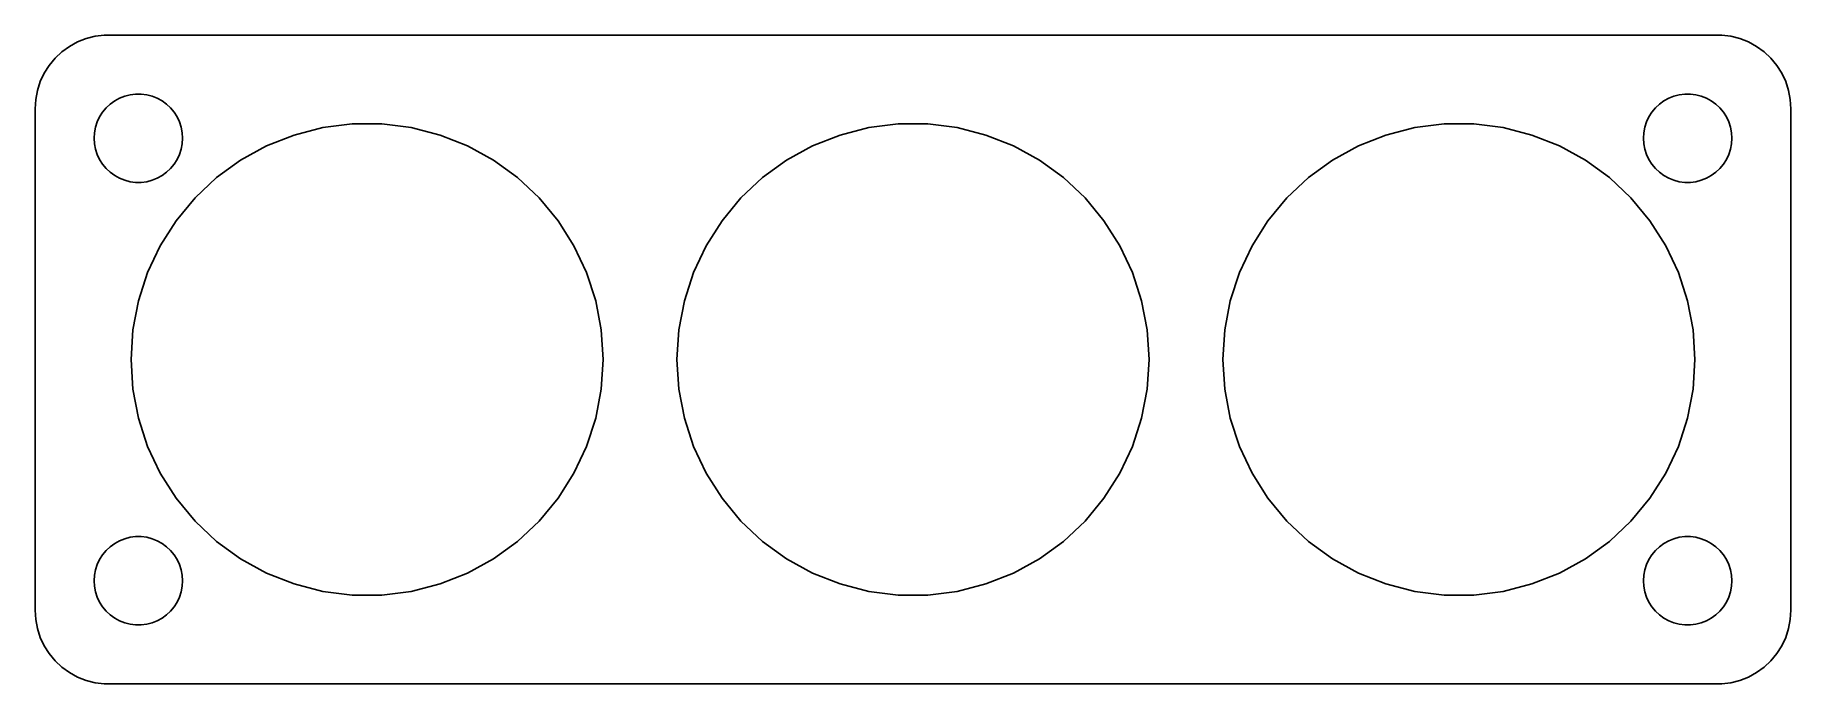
# Model space of a CAD drawing. Header units: metres. Extents: x -60 to 60, y 32 to 76.
import ezdxf

# ---------------------------------------------------------------- set-up
doc = ezdxf.new("R2010")
doc.units = ezdxf.units.M

msp = doc.modelspace()

# ---------------------------------------------------------------- linework, layer by layer
for p, q in [((-57.1791, 75.2216), (-57.6871, 74.8526)), ((-56.6289, 75.5241), (-57.1791, 75.2216)), ((-56.0451, 75.7553), (-56.6289, 75.5241)), ((-55.4369, 75.9114), (-56.0451, 75.7553)), ((-54.8139, 75.9901), (-55.4369, 75.9114)), ((54.8139, 75.9901), (-54.8139, 75.9901)), ((55.4369, 75.9114), (54.8139, 75.9901)), ((56.0451, 75.7553), (55.4369, 75.9114)), ((56.6289, 75.5241), (56.0451, 75.7553)), ((57.1791, 75.2216), (56.6289, 75.5241)), ((57.6871, 74.8526), (57.1791, 75.2216)), ((-58.5451, 73.9389), (-58.8815, 73.4088)), ((-58.1448, 74.4227), (-58.5451, 73.9389)), ((-57.6871, 74.8526), (-58.1448, 74.4227)), ((58.1448, 74.4227), (57.6871, 74.8526)), ((58.5451, 73.9389), (58.1448, 74.4227)), ((58.8815, 73.4088), (58.5451, 73.9389)), ((-59.1489, 72.8406), (-59.3429, 72.2434)), ((-58.8815, 73.4088), (-59.1489, 72.8406)), ((59.1489, 72.8406), (58.8815, 73.4088)), ((59.3429, 72.2434), (59.1489, 72.8406)), ((-59.4606, 71.6267), (-59.5, 71)), ((-59.3429, 72.2434), (-59.4606, 71.6267)), ((-54.4123, 71.3115), (-54.1075, 71.533)), ((-54.1075, 71.533), (-53.7773, 71.7145)), ((-53.7773, 71.7145), (-53.427, 71.8532)), ((-53.427, 71.8532), (-53.0621, 71.9469)), ((-53.0621, 71.9469), (-52.6884, 71.9941)), ((-52.6884, 71.9941), (-52.3116, 71.9941)), ((-52.3116, 71.9941), (-51.9379, 71.9469)), ((-51.9379, 71.9469), (-51.5729, 71.8532)), ((-51.5729, 71.8532), (-51.2227, 71.7145)), ((-51.2227, 71.7145), (-50.8925, 71.533)), ((-50.8925, 71.533), (-50.5877, 71.3115)), ((50.5877, 71.3115), (50.8925, 71.533)), ((50.8925, 71.533), (51.2227, 71.7145)), ((51.2227, 71.7145), (51.5729, 71.8532)), ((51.5729, 71.8532), (51.9379, 71.9469)), ((51.9379, 71.9469), (52.3116, 71.9941)), ((52.3116, 71.9941), (52.6884, 71.9941)), ((52.6884, 71.9941), (53.0621, 71.9469)), ((53.0621, 71.9469), (53.427, 71.8532)), ((53.427, 71.8532), (53.7773, 71.7145)), ((53.7773, 71.7145), (54.1075, 71.533)), ((54.1075, 71.533), (54.4123, 71.3115)), ((59.4606, 71.6267), (59.3429, 72.2434)), ((59.5, 71), (59.4606, 71.6267)), ((-59.5, 71), (-59.5, 37)), ((-55.2893, 70.1044), (-55.1289, 70.4453)), ((-55.1289, 70.4453), (-54.927, 70.7634)), ((-54.927, 70.7634), (-54.6869, 71.0536)), ((-54.6869, 71.0536), (-54.4123, 71.3115)), ((-50.5877, 71.3115), (-50.3131, 71.0536)), ((-50.3131, 71.0536), (-50.0729, 70.7634)), ((-50.0729, 70.7634), (-49.8711, 70.4453)), ((-49.8711, 70.4453), (-49.7107, 70.1044)), ((49.7107, 70.1044), (49.8711, 70.4453)), ((49.8711, 70.4453), (50.0729, 70.7634)), ((50.0729, 70.7634), (50.3131, 71.0536)), ((50.3131, 71.0536), (50.5877, 71.3115)), ((54.4123, 71.3115), (54.6869, 71.0536)), ((54.6869, 71.0536), (54.927, 70.7634)), ((54.927, 70.7634), (55.1289, 70.4453)), ((55.1289, 70.4453), (55.2893, 70.1044)), ((59.5, 37), (59.5, 71)), ((-55.5, 69), (-55.4763, 69.376)), ((-55.4763, 69.376), (-55.4057, 69.7461)), ((-55.4057, 69.7461), (-55.2893, 70.1044)), ((-49.7107, 70.1044), (-49.5942, 69.7461)), ((-49.5942, 69.7461), (-49.5237, 69.376)), ((-49.5237, 69.376), (-49.5, 69)), ((-43.8125, 68.4772), (-41.9443, 69.2169)), ((-41.9443, 69.2169), (-39.9981, 69.7166)), ((-39.9981, 69.7166), (-38.0046, 69.9684)), ((-38.0046, 69.9684), (-35.9953, 69.9684)), ((-35.9953, 69.9684), (-34.0019, 69.7166)), ((-34.0019, 69.7166), (-32.0557, 69.2169)), ((-32.0557, 69.2169), (-30.1875, 68.4772)), ((-6.81245, 68.4772), (-4.94426, 69.2169)), ((-4.94426, 69.2169), (-2.99809, 69.7166)), ((-2.99809, 69.7166), (-1.00464, 69.9684)), ((-1.00464, 69.9684), (1.00464, 69.9684)), ((1.00464, 69.9684), (2.99809, 69.7166)), ((2.99809, 69.7166), (4.94426, 69.2169)), ((4.94426, 69.2169), (6.81245, 68.4772)), ((30.1875, 68.4772), (32.0557, 69.2169)), ((32.0557, 69.2169), (34.0019, 69.7166)), ((34.0019, 69.7166), (35.9953, 69.9684)), ((35.9953, 69.9684), (38.0046, 69.9684)), ((38.0046, 69.9684), (39.9981, 69.7166)), ((39.9981, 69.7166), (41.9443, 69.2169)), ((41.9443, 69.2169), (43.8125, 68.4772)), ((49.5, 69), (49.5237, 69.376)), ((49.5237, 69.376), (49.5942, 69.7461)), ((49.5942, 69.7461), (49.7107, 70.1044)), ((55.2893, 70.1044), (55.4057, 69.7461)), ((55.4057, 69.7461), (55.4763, 69.376)), ((55.4763, 69.376), (55.5, 69)), ((-55.4763, 68.624), (-55.5, 69)), ((-55.4057, 68.2539), (-55.4763, 68.624)), ((-55.2893, 67.8956), (-55.4057, 68.2539)), ((-55.1289, 67.5547), (-55.2893, 67.8956)), ((-49.7107, 67.8956), (-49.8711, 67.5547)), ((-49.5942, 68.2539), (-49.7107, 67.8956)), ((-49.5237, 68.624), (-49.5942, 68.2539)), ((-49.5, 69), (-49.5237, 68.624)), ((-45.5732, 67.5092), (-43.8125, 68.4772)), ((-30.1875, 68.4772), (-28.4268, 67.5092)), ((-8.57323, 67.5092), (-6.81245, 68.4772)), ((6.81245, 68.4772), (8.57323, 67.5092)), ((28.4268, 67.5092), (30.1875, 68.4772)), ((43.8125, 68.4772), (45.5732, 67.5092)), ((49.5237, 68.624), (49.5, 69)), ((49.5942, 68.2539), (49.5237, 68.624)), ((49.7107, 67.8956), (49.5942, 68.2539)), ((49.8711, 67.5547), (49.7107, 67.8956)), ((55.2893, 67.8956), (55.1289, 67.5547)), ((55.4057, 68.2539), (55.2893, 67.8956)), ((55.4763, 68.624), (55.4057, 68.2539)), ((55.5, 69), (55.4763, 68.624)), ((-54.927, 67.2366), (-55.1289, 67.5547)), ((-54.6869, 66.9464), (-54.927, 67.2366)), ((-54.4123, 66.6884), (-54.6869, 66.9464)), ((-54.1075, 66.467), (-54.4123, 66.6884)), ((-50.5877, 66.6884), (-50.8925, 66.467)), ((-50.3131, 66.9464), (-50.5877, 66.6884)), ((-50.0729, 67.2366), (-50.3131, 66.9464)), ((-49.8711, 67.5547), (-50.0729, 67.2366)), ((-47.1988, 66.3282), (-45.5732, 67.5092)), ((-28.4268, 67.5092), (-26.8012, 66.3282)), ((-10.1988, 66.3282), (-8.57323, 67.5092)), ((8.57323, 67.5092), (10.1988, 66.3282)), ((26.8012, 66.3282), (28.4268, 67.5092)), ((45.5732, 67.5092), (47.1988, 66.3282)), ((50.0729, 67.2366), (49.8711, 67.5547)), ((50.3131, 66.9464), (50.0729, 67.2366)), ((50.5877, 66.6884), (50.3131, 66.9464)), ((50.8925, 66.467), (50.5877, 66.6884)), ((54.4123, 66.6884), (54.1075, 66.467)), ((54.6869, 66.9464), (54.4123, 66.6884)), ((54.927, 67.2366), (54.6869, 66.9464)), ((55.1289, 67.5547), (54.927, 67.2366)), ((-53.7773, 66.2855), (-54.1075, 66.467)), ((-53.427, 66.1468), (-53.7773, 66.2855)), ((-53.0621, 66.0531), (-53.427, 66.1468)), ((-52.6884, 66.0059), (-53.0621, 66.0531)), ((-52.3116, 66.0059), (-52.6884, 66.0059)), ((-51.9379, 66.0531), (-52.3116, 66.0059)), ((-51.5729, 66.1468), (-51.9379, 66.0531)), ((-51.2227, 66.2855), (-51.5729, 66.1468)), ((-50.8925, 66.467), (-51.2227, 66.2855)), ((-48.6635, 64.9527), (-47.1988, 66.3282)), ((-26.8012, 66.3282), (-25.3365, 64.9527)), ((-11.6635, 64.9527), (-10.1988, 66.3282)), ((10.1988, 66.3282), (11.6635, 64.9527)), ((25.3365, 64.9527), (26.8012, 66.3282)), ((47.1988, 66.3282), (48.6635, 64.9527)), ((51.2227, 66.2855), (50.8925, 66.467)), ((51.5729, 66.1468), (51.2227, 66.2855)), ((51.9379, 66.0531), (51.5729, 66.1468)), ((52.3116, 66.0059), (51.9379, 66.0531)), ((52.6884, 66.0059), (52.3116, 66.0059)), ((53.0621, 66.0531), (52.6884, 66.0059)), ((53.427, 66.1468), (53.0621, 66.0531)), ((53.7773, 66.2855), (53.427, 66.1468)), ((54.1075, 66.467), (53.7773, 66.2855)), ((-49.9443, 63.4046), (-48.6635, 64.9527)), ((-25.3365, 64.9527), (-24.0557, 63.4046)), ((-12.9443, 63.4046), (-11.6635, 64.9527)), ((11.6635, 64.9527), (12.9443, 63.4046)), ((24.0557, 63.4046), (25.3365, 64.9527)), ((48.6635, 64.9527), (49.9443, 63.4046)), ((-51.0209, 61.7081), (-49.9443, 63.4046)), ((-24.0557, 63.4046), (-22.9791, 61.7081)), ((-14.0209, 61.7081), (-12.9443, 63.4046)), ((12.9443, 63.4046), (14.0209, 61.7081)), ((22.9791, 61.7081), (24.0557, 63.4046)), ((49.9443, 63.4046), (51.0209, 61.7081)), ((-51.8764, 59.89), (-51.0209, 61.7081)), ((-22.9791, 61.7081), (-22.1236, 59.89)), ((-14.8764, 59.89), (-14.0209, 61.7081)), ((14.0209, 61.7081), (14.8764, 59.89)), ((22.1236, 59.89), (22.9791, 61.7081)), ((51.0209, 61.7081), (51.8764, 59.89)), ((-52.4973, 57.979), (-51.8764, 59.89)), ((-22.1236, 59.89), (-21.5027, 57.979)), ((-15.4973, 57.979), (-14.8764, 59.89)), ((14.8764, 59.89), (15.4973, 57.979)), ((21.5027, 57.979), (22.1236, 59.89)), ((51.8764, 59.89), (52.4973, 57.979)), ((-52.8738, 56.0053), (-52.4973, 57.979)), ((-21.5027, 57.979), (-21.1262, 56.0053)), ((-15.8738, 56.0053), (-15.4973, 57.979)), ((15.4973, 57.979), (15.8738, 56.0053)), ((21.1262, 56.0053), (21.5027, 57.979)), ((52.4973, 57.979), (52.8738, 56.0053)), ((-53, 54), (-52.8738, 56.0053)), ((-21.1262, 56.0053), (-21, 54)), ((-16, 54), (-15.8738, 56.0053)), ((15.8738, 56.0053), (16, 54)), ((21, 54), (21.1262, 56.0053)), ((52.8738, 56.0053), (53, 54)), ((-52.8738, 51.9947), (-53, 54)), ((-21, 54), (-21.1262, 51.9947)), ((-15.8738, 51.9947), (-16, 54)), ((16, 54), (15.8738, 51.9947)), ((21.1262, 51.9947), (21, 54)), ((53, 54), (52.8738, 51.9947)), ((-52.4973, 50.021), (-52.8738, 51.9947)), ((-21.1262, 51.9947), (-21.5027, 50.021)), ((-15.4973, 50.021), (-15.8738, 51.9947)), ((15.8738, 51.9947), (15.4973, 50.021)), ((21.5027, 50.021), (21.1262, 51.9947)), ((52.8738, 51.9947), (52.4973, 50.021)), ((-51.8764, 48.11), (-52.4973, 50.021)), ((-21.5027, 50.021), (-22.1236, 48.11)), ((-14.8764, 48.11), (-15.4973, 50.021)), ((15.4973, 50.021), (14.8764, 48.11)), ((22.1236, 48.11), (21.5027, 50.021)), ((52.4973, 50.021), (51.8764, 48.11)), ((-51.0209, 46.2919), (-51.8764, 48.11)), ((-22.1236, 48.11), (-22.9791, 46.2919)), ((-14.0209, 46.2919), (-14.8764, 48.11)), ((14.8764, 48.11), (14.0209, 46.2919)), ((22.9791, 46.2919), (22.1236, 48.11)), ((51.8764, 48.11), (51.0209, 46.2919)), ((-49.9443, 44.5954), (-51.0209, 46.2919)), ((-22.9791, 46.2919), (-24.0557, 44.5954)), ((-12.9443, 44.5954), (-14.0209, 46.2919)), ((14.0209, 46.2919), (12.9443, 44.5954)), ((24.0557, 44.5954), (22.9791, 46.2919)), ((51.0209, 46.2919), (49.9443, 44.5954)), ((-48.6635, 43.0473), (-49.9443, 44.5954)), ((-24.0557, 44.5954), (-25.3365, 43.0473)), ((-11.6635, 43.0473), (-12.9443, 44.5954)), ((12.9443, 44.5954), (11.6635, 43.0473)), ((25.3365, 43.0473), (24.0557, 44.5954)), ((49.9443, 44.5954), (48.6635, 43.0473)), ((-47.1988, 41.6718), (-48.6635, 43.0473)), ((-25.3365, 43.0473), (-26.8012, 41.6718)), ((-10.1988, 41.6718), (-11.6635, 43.0473)), ((11.6635, 43.0473), (10.1988, 41.6718)), ((26.8012, 41.6718), (25.3365, 43.0473)), ((48.6635, 43.0473), (47.1988, 41.6718)), ((-54.1075, 41.533), (-53.7773, 41.7145)), ((-53.7773, 41.7145), (-53.427, 41.8532)), ((-53.427, 41.8532), (-53.0621, 41.9469)), ((-53.0621, 41.9469), (-52.6884, 41.9941)), ((-52.6884, 41.9941), (-52.3116, 41.9941)), ((-52.3116, 41.9941), (-51.9379, 41.9469)), ((-51.9379, 41.9469), (-51.5729, 41.8532)), ((-51.5729, 41.8532), (-51.2227, 41.7145)), ((-51.2227, 41.7145), (-50.8925, 41.533)), ((-45.5732, 40.4908), (-47.1988, 41.6718)), ((-26.8012, 41.6718), (-28.4268, 40.4908)), ((-8.57323, 40.4908), (-10.1988, 41.6718)), ((10.1988, 41.6718), (8.57323, 40.4908)), ((28.4268, 40.4908), (26.8012, 41.6718)), ((47.1988, 41.6718), (45.5732, 40.4908)), ((50.8925, 41.533), (51.2227, 41.7145)), ((51.2227, 41.7145), (51.5729, 41.8532)), ((51.5729, 41.8532), (51.9379, 41.9469)), ((51.9379, 41.9469), (52.3116, 41.9941)), ((52.3116, 41.9941), (52.6884, 41.9941)), ((52.6884, 41.9941), (53.0621, 41.9469)), ((53.0621, 41.9469), (53.427, 41.8532)), ((53.427, 41.8532), (53.7773, 41.7145)), ((53.7773, 41.7145), (54.1075, 41.533)), ((-55.1289, 40.4453), (-54.927, 40.7634)), ((-54.927, 40.7634), (-54.6869, 41.0536)), ((-54.6869, 41.0536), (-54.4123, 41.3116)), ((-54.4123, 41.3116), (-54.1075, 41.533)), ((-50.8925, 41.533), (-50.5877, 41.3116)), ((-50.5877, 41.3116), (-50.3131, 41.0536)), ((-50.3131, 41.0536), (-50.0729, 40.7634)), ((-50.0729, 40.7634), (-49.8711, 40.4453)), ((-43.8125, 39.5228), (-45.5732, 40.4908)), ((-28.4268, 40.4908), (-30.1875, 39.5228)), ((-6.81245, 39.5228), (-8.57323, 40.4908)), ((8.57323, 40.4908), (6.81245, 39.5228)), ((30.1875, 39.5228), (28.4268, 40.4908)), ((45.5732, 40.4908), (43.8125, 39.5228)), ((49.8711, 40.4453), (50.0729, 40.7634)), ((50.0729, 40.7634), (50.3131, 41.0536)), ((50.3131, 41.0536), (50.5877, 41.3116)), ((50.5877, 41.3116), (50.8925, 41.533)), ((54.1075, 41.533), (54.4123, 41.3116)), ((54.4123, 41.3116), (54.6869, 41.0536)), ((54.6869, 41.0536), (54.927, 40.7634)), ((54.927, 40.7634), (55.1289, 40.4453)), ((-55.5, 39), (-55.4763, 39.376)), ((-55.4763, 39.376), (-55.4057, 39.7461)), ((-55.4057, 39.7461), (-55.2893, 40.1044)), ((-55.2893, 40.1044), (-55.1289, 40.4453)), ((-49.8711, 40.4453), (-49.7107, 40.1044)), ((-49.7107, 40.1044), (-49.5942, 39.7461)), ((-49.5942, 39.7461), (-49.5237, 39.376)), ((-49.5237, 39.376), (-49.5, 39)), ((-41.9443, 38.7831), (-43.8125, 39.5228)), ((-30.1875, 39.5228), (-32.0557, 38.7831)), ((-4.94426, 38.7831), (-6.81245, 39.5228)), ((6.81245, 39.5228), (4.94426, 38.7831)), ((32.0557, 38.7831), (30.1875, 39.5228)), ((43.8125, 39.5228), (41.9443, 38.7831)), ((49.5, 39), (49.5237, 39.376)), ((49.5237, 39.376), (49.5942, 39.7461)), ((49.5942, 39.7461), (49.7107, 40.1044)), ((49.7107, 40.1044), (49.8711, 40.4453)), ((55.1289, 40.4453), (55.2893, 40.1044)), ((55.2893, 40.1044), (55.4057, 39.7461)), ((55.4057, 39.7461), (55.4763, 39.376)), ((55.4763, 39.376), (55.5, 39)), ((-55.4763, 38.624), (-55.5, 39)), ((-55.4057, 38.2539), (-55.4763, 38.624)), ((-55.2893, 37.8956), (-55.4057, 38.2539)), ((-49.5942, 38.2539), (-49.7107, 37.8956)), ((-49.5237, 38.624), (-49.5942, 38.2539)), ((-49.5, 39), (-49.5237, 38.624)), ((-39.9981, 38.2834), (-41.9443, 38.7831)), ((-38.0046, 38.0316), (-39.9981, 38.2834)), ((-34.0019, 38.2834), (-35.9953, 38.0316)), ((-32.0557, 38.7831), (-34.0019, 38.2834)), ((-2.99809, 38.2834), (-4.94426, 38.7831)), ((-1.00464, 38.0316), (-2.99809, 38.2834)), ((2.99809, 38.2834), (1.00464, 38.0316)), ((4.94426, 38.7831), (2.99809, 38.2834)), ((34.0019, 38.2834), (32.0557, 38.7831)), ((35.9953, 38.0316), (34.0019, 38.2834)), ((39.9981, 38.2834), (38.0046, 38.0316)), ((41.9443, 38.7831), (39.9981, 38.2834)), ((49.5237, 38.624), (49.5, 39)), ((49.5942, 38.2539), (49.5237, 38.624)), ((49.7107, 37.8956), (49.5942, 38.2539)), ((55.4057, 38.2539), (55.2893, 37.8956)), ((55.4763, 38.624), (55.4057, 38.2539)), ((55.5, 39), (55.4763, 38.624)), ((-59.5, 37), (-59.4606, 36.3733)), ((-55.1289, 37.5547), (-55.2893, 37.8956)), ((-54.927, 37.2366), (-55.1289, 37.5547)), ((-54.6869, 36.9464), (-54.927, 37.2366)), ((-54.4123, 36.6885), (-54.6869, 36.9464)), ((-50.3131, 36.9464), (-50.5877, 36.6885)), ((-50.0729, 37.2366), (-50.3131, 36.9464)), ((-49.8711, 37.5547), (-50.0729, 37.2366)), ((-49.7107, 37.8956), (-49.8711, 37.5547)), ((-35.9953, 38.0316), (-38.0046, 38.0316)), ((1.00464, 38.0316), (-1.00464, 38.0316)), ((38.0046, 38.0316), (35.9953, 38.0316)), ((49.8711, 37.5547), (49.7107, 37.8956)), ((50.0729, 37.2366), (49.8711, 37.5547)), ((50.3131, 36.9464), (50.0729, 37.2366)), ((50.5877, 36.6885), (50.3131, 36.9464)), ((54.6869, 36.9464), (54.4123, 36.6885)), ((54.927, 37.2366), (54.6869, 36.9464)), ((55.1289, 37.5547), (54.927, 37.2366)), ((55.2893, 37.8956), (55.1289, 37.5547)), ((59.4606, 36.3733), (59.5, 37)), ((-59.4606, 36.3733), (-59.3429, 35.7566)), ((-59.3429, 35.7566), (-59.1489, 35.1594)), ((-54.1075, 36.467), (-54.4123, 36.6885)), ((-53.7773, 36.2855), (-54.1075, 36.467)), ((-53.427, 36.1468), (-53.7773, 36.2855)), ((-53.0621, 36.0531), (-53.427, 36.1468)), ((-52.6884, 36.0059), (-53.0621, 36.0531)), ((-52.3116, 36.0059), (-52.6884, 36.0059)), ((-51.9379, 36.0531), (-52.3116, 36.0059)), ((-51.5729, 36.1468), (-51.9379, 36.0531)), ((-51.2227, 36.2855), (-51.5729, 36.1468)), ((-50.8925, 36.467), (-51.2227, 36.2855)), ((-50.5877, 36.6885), (-50.8925, 36.467)), ((50.8925, 36.467), (50.5877, 36.6885)), ((51.2227, 36.2855), (50.8925, 36.467)), ((51.5729, 36.1468), (51.2227, 36.2855)), ((51.9379, 36.0531), (51.5729, 36.1468)), ((52.3116, 36.0059), (51.9379, 36.0531)), ((52.6884, 36.0059), (52.3116, 36.0059)), ((53.0621, 36.0531), (52.6884, 36.0059)), ((53.427, 36.1468), (53.0621, 36.0531)), ((53.7773, 36.2855), (53.427, 36.1468)), ((54.1075, 36.467), (53.7773, 36.2855)), ((54.4123, 36.6885), (54.1075, 36.467)), ((59.1489, 35.1594), (59.3429, 35.7566)), ((59.3429, 35.7566), (59.4606, 36.3733)), ((-59.1489, 35.1594), (-58.8815, 34.5912)), ((-58.8815, 34.5912), (-58.5451, 34.0611)), ((58.5451, 34.0611), (58.8815, 34.5912)), ((58.8815, 34.5912), (59.1489, 35.1594)), ((-58.5451, 34.0611), (-58.1448, 33.5773)), ((-58.1448, 33.5773), (-57.6871, 33.1474)), ((57.6871, 33.1474), (58.1448, 33.5773)), ((58.1448, 33.5773), (58.5451, 34.0611)), ((-57.6871, 33.1474), (-57.1791, 32.7784)), ((-57.1791, 32.7784), (-56.6289, 32.4759)), ((-56.6289, 32.4759), (-56.0451, 32.2447)), ((-56.0451, 32.2447), (-55.4369, 32.0886)), ((55.4369, 32.0886), (56.0451, 32.2447)), ((56.0451, 32.2447), (56.6289, 32.4759)), ((56.6289, 32.4759), (57.1791, 32.7784)), ((57.1791, 32.7784), (57.6871, 33.1474)), ((-55.4369, 32.0886), (-54.8139, 32.0099)), ((-54.8139, 32.0099), (54.8139, 32.0099)), ((54.8139, 32.0099), (55.4369, 32.0886))]:
    msp.add_line(p, q)

doc.saveas('drawing.dxf')
